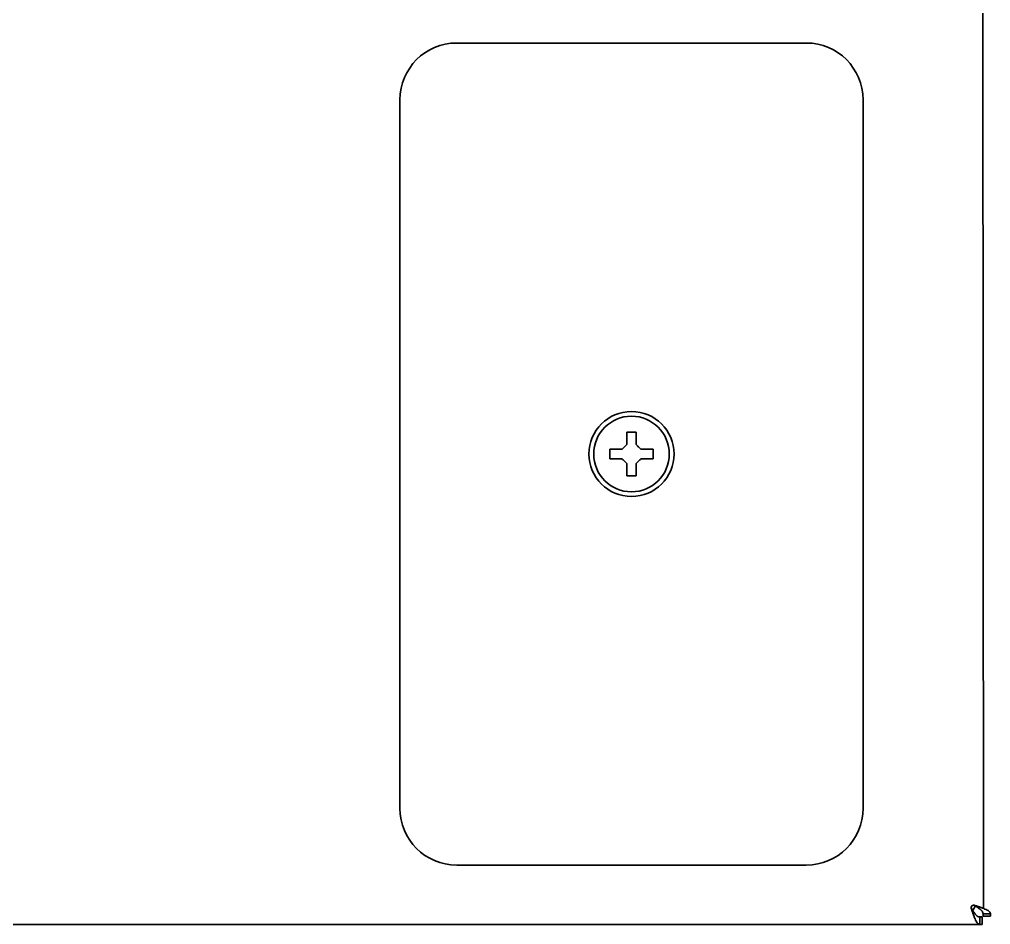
# Model space of a CAD drawing. Header units: inches. Extents: x 786 to 5593, y 691 to 5453.
# Drawn here: x 4152.6 to 4255.4, y 1585.7 to 1681.5 of the extents above; entities that cross this region are included whole.
import ezdxf

# ---------------------------------------------------------------- set-up
doc = ezdxf.new("R2010")
doc.units = ezdxf.units.IN
doc.layers.add('1', color=7, linetype='Continuous', true_color=0xffffff)

msp = doc.modelspace()

# ---------------------------------------------------------------- linework, layer by layer
at = {"layer": '1', "color": 7, "linetype": 'Continuous', "lineweight": 35}
for p, q in [((4253.95, 2423.76), (4254.65, 1587.36)), ((4235.89, 1678.96), (4198.89, 1678.96)), ((4192.89, 1672.96), (4192.89, 1597.96)), ((4241.89, 1597.96), (4241.89, 1672.96)), ((4215.09, 1635.46), (4215.09, 1635.96)), ((4215.09, 1634.96), (4215.09, 1635.46)), ((4219.69, 1635.96), (4219.69, 1635.46)), ((4219.69, 1635.46), (4219.69, 1634.96)), ((4198.89, 1591.96), (4235.89, 1591.96)), ((4254.49, 1586.46), (4254.25, 1586.46)), ((4254.49, 1586.46), (4254.49, 1585.66)), ((4254.59, 1586.8), (4254.59, 1586.56)), ((4254.59, 1586.56), (4255.39, 1586.56)), ((4255.39, 1586.8), (4255.39, 1586.56)), ((4254.25, 1585.66), (3454.9, 1585.66)), ((4254.49, 1585.66), (4254.25, 1585.66))]:
    msp.add_line(p, q, dxfattribs=at)
for radius in [4.5, 4]:
    msp.add_circle((4217.39, 1635.46), radius, dxfattribs=at)
for centre, radius, start, end in [((4198.89, 1672.96), 6, 90, 180), ((4235.89, 1672.96), 6, 0, 90), ((4198.89, 1597.96), 6, 180, 270), ((4235.89, 1597.96), 6, 270, 0), ((4253.59, 1587.46), 0.25, 90, 180), ((4252.09, 1588.26), 1.8, 322.2492, 340.3477)]:
    msp.add_arc(centre, radius, start, end, dxfattribs=at)
for points, knots in [([(4216.89, 1636.46), (4216.89, 1636.57), (4216.89, 1636.68), (4216.89, 1636.91), (4216.89, 1637.02), (4216.89, 1637.23), (4216.89, 1637.34), (4216.89, 1637.5), (4216.89, 1637.55), (4216.89, 1637.65), (4216.89, 1637.71), (4216.89, 1637.76)], [0, 0, 0, 0, 0.25, 0.25, 0.5, 0.5, 0.75, 0.75, 0.875, 0.875, 1, 1, 1, 1]), ([(4217.89, 1637.76), (4217.89, 1637.55), (4217.89, 1637.34), (4217.89, 1637.02), (4217.89, 1636.91), (4217.89, 1636.69), (4217.89, 1636.57), (4217.89, 1636.46)], [0, 0, 0, 0, 0.5, 0.5, 0.75, 0.75, 1, 1, 1, 1]), ([(4215.09, 1635.96), (4215.29, 1635.96), (4215.5, 1635.96), (4215.83, 1635.96), (4215.94, 1635.96), (4216.16, 1635.96), (4216.27, 1635.96), (4216.39, 1635.96)], [0, 0, 0, 0, 0.5, 0.5, 0.75, 0.75, 1, 1, 1, 1]), ([(4218.39, 1635.96), (4218.5, 1635.96), (4218.62, 1635.96), (4218.84, 1635.96), (4218.95, 1635.96), (4219.17, 1635.96), (4219.27, 1635.96), (4219.43, 1635.96), (4219.48, 1635.96), (4219.59, 1635.96), (4219.64, 1635.96), (4219.69, 1635.96)], [0, 0, 0, 0, 0.25, 0.25, 0.5, 0.5, 0.75, 0.75, 0.875, 0.875, 1, 1, 1, 1]), ([(4216.39, 1634.96), (4216.27, 1634.96), (4216.16, 1634.96), (4215.94, 1634.96), (4215.83, 1634.96), (4215.61, 1634.96), (4215.5, 1634.96), (4215.35, 1634.96), (4215.29, 1634.96), (4215.19, 1634.96), (4215.14, 1634.96), (4215.09, 1634.96)], [0, 0, 0, 0, 0.25, 0.25, 0.5, 0.5, 0.75, 0.75, 0.875, 0.875, 1, 1, 1, 1]), ([(4216.89, 1633.16), (4216.89, 1633.36), (4216.89, 1633.57), (4216.89, 1633.89), (4216.89, 1634), (4216.89, 1634.23), (4216.89, 1634.34), (4216.89, 1634.46)], [0, 0, 0, 0, 0.5, 0.5, 0.75, 0.75, 1, 1, 1, 1]), ([(4217.89, 1634.46), (4217.89, 1634.34), (4217.89, 1634.23), (4217.89, 1634), (4217.89, 1633.89), (4217.89, 1633.68), (4217.89, 1633.57), (4217.89, 1633.41), (4217.89, 1633.36), (4217.89, 1633.26), (4217.89, 1633.21), (4217.89, 1633.16)], [0, 0, 0, 0, 0.25, 0.25, 0.5, 0.5, 0.75, 0.75, 0.875, 0.875, 1, 1, 1, 1]), ([(4219.69, 1634.96), (4219.49, 1634.96), (4219.28, 1634.96), (4218.95, 1634.96), (4218.84, 1634.96), (4218.62, 1634.96), (4218.51, 1634.96), (4218.39, 1634.96)], [0, 0, 0, 0, 0.5, 0.5, 0.75, 0.75, 1, 1, 1, 1]), ([(4253.36, 1587.31), (4253.36, 1587.31), (4253.36, 1587.32), (4253.36, 1587.33), (4253.35, 1587.34), (4253.35, 1587.35), (4253.35, 1587.36), (4253.35, 1587.37), (4253.35, 1587.38), (4253.34, 1587.39), (4253.34, 1587.4), (4253.34, 1587.41), (4253.34, 1587.42), (4253.34, 1587.43), (4253.34, 1587.45), (4253.34, 1587.45), (4253.34, 1587.46)], [0, 0, 0, 0, 0.070356, 0.140723, 0.211142, 0.28165, 0.352287, 0.42309, 0.494098, 0.565348, 0.636878, 0.708725, 0.780925, 0.853514, 0.926527, 1, 1, 1, 1]), ([(4254.25, 1586.46), (4254.17, 1586.46), (4254.1, 1586.48), (4253.95, 1586.57), (4253.88, 1586.64), (4253.73, 1586.8), (4253.66, 1586.91), (4253.51, 1587.13), (4253.44, 1587.25), (4253.36, 1587.37)], [0, 0, 0, 0, 0.25, 0.25, 0.5, 0.5, 0.75, 0.75, 1, 1, 1, 1]), ([(4254.25, 1585.66), (4254.21, 1585.66), (4254.17, 1585.67), (4254.1, 1585.71), (4254.06, 1585.74), (4253.99, 1585.82), (4253.95, 1585.87), (4253.88, 1585.99), (4253.84, 1586.06), (4253.77, 1586.21), (4253.73, 1586.29), (4253.66, 1586.47), (4253.62, 1586.57), (4253.55, 1586.77), (4253.51, 1586.87), (4253.44, 1587.09), (4253.4, 1587.2), (4253.36, 1587.31)], [0, 0, 0, 0, 0.125, 0.125, 0.25, 0.25, 0.375, 0.375, 0.5, 0.5, 0.625, 0.625, 0.75, 0.75, 0.875, 0.875, 1, 1, 1, 1]), ([(4253.59, 1587.71), (4253.59, 1587.71), (4253.6, 1587.71), (4253.61, 1587.71), (4253.62, 1587.71), (4253.63, 1587.7), (4253.64, 1587.7), (4253.66, 1587.7), (4253.67, 1587.7), (4253.68, 1587.7), (4253.69, 1587.7), (4253.7, 1587.69), (4253.71, 1587.69), (4253.72, 1587.69), (4253.73, 1587.69), (4253.74, 1587.68), (4253.74, 1587.68)], [0, 0, 0, 0, 0.073473, 0.146486, 0.219075, 0.291275, 0.363122, 0.434652, 0.505902, 0.57691, 0.647713, 0.71835, 0.788858, 0.859277, 0.929644, 1, 1, 1, 1]), ([(4253.67, 1587.68), (4253.8, 1587.61), (4253.92, 1587.54), (4254.14, 1587.39), (4254.24, 1587.31), (4254.41, 1587.17), (4254.48, 1587.09), (4254.57, 1586.94), (4254.59, 1586.87), (4254.59, 1586.8)], [0, 0, 0, 0, 0.25, 0.25, 0.5, 0.5, 0.75, 0.75, 1, 1, 1, 1]), ([(4253.74, 1587.68), (4253.85, 1587.65), (4253.96, 1587.61), (4254.18, 1587.54), (4254.28, 1587.5), (4254.48, 1587.42), (4254.58, 1587.39), (4254.76, 1587.31), (4254.84, 1587.28), (4254.99, 1587.2), (4255.06, 1587.17), (4255.18, 1587.09), (4255.23, 1587.06), (4255.31, 1586.98), (4255.34, 1586.94), (4255.38, 1586.87), (4255.39, 1586.83), (4255.39, 1586.8)], [0, 0, 0, 0, 0.125, 0.125, 0.25, 0.25, 0.375, 0.375, 0.5, 0.5, 0.625, 0.625, 0.75, 0.75, 0.875, 0.875, 1, 1, 1, 1])]:
    msp.add_open_spline(points, degree=3, knots=knots, dxfattribs=at)
for points, degree in [([(4216.89, 1637.76), (4217.06, 1637.76), (4217.39, 1637.76), (4217.72, 1637.76), (4217.89, 1637.76)], 3), ([(4216.39, 1635.96), (4216.43, 1636), (4216.52, 1636.08), (4216.64, 1636.21), (4216.77, 1636.34), (4216.85, 1636.42), (4216.89, 1636.46)], 3), ([(4217.89, 1636.46), (4217.93, 1636.42), (4218.01, 1636.33), (4218.14, 1636.21), (4218.27, 1636.08), (4218.35, 1636), (4218.39, 1635.96)], 3), ([(4216.89, 1634.46), (4216.85, 1634.5), (4216.77, 1634.58), (4216.64, 1634.7), (4216.51, 1634.83), (4216.43, 1634.91), (4216.39, 1634.96)], 3), ([(4218.39, 1634.96), (4218.35, 1634.91), (4218.26, 1634.83), (4218.14, 1634.7), (4218.01, 1634.58), (4217.93, 1634.5), (4217.89, 1634.46)], 3), ([(4217.89, 1633.16), (4217.72, 1633.16), (4217.39, 1633.16), (4217.06, 1633.16), (4216.89, 1633.16)], 3), ([(4254.25, 1586.46), (4254.25, 1585.66)], 1), ([(4254.59, 1586.8), (4255.39, 1586.8)], 1)]:
    msp.add_open_spline(points, degree=degree, dxfattribs=at)

doc.saveas('drawing.dxf')
